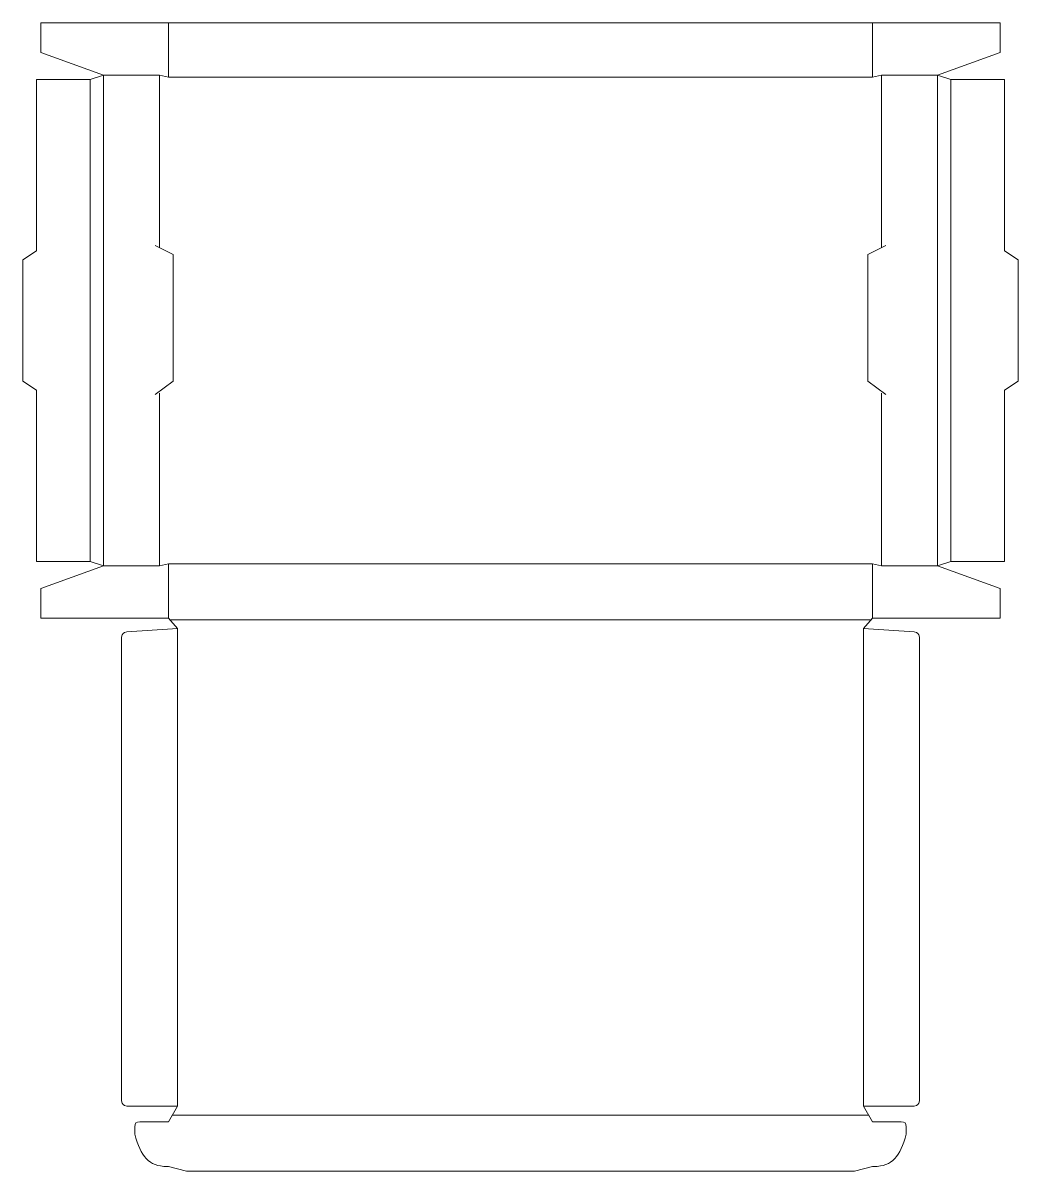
# Model space of a CAD drawing. Header units: millimetres. Extents: x -65 to 530, y -147 to 539.
import ezdxf

# ---------------------------------------------------------------- set-up
doc = ezdxf.new("R2010")
doc.units = ezdxf.units.MM
doc.layers.add('PDF _Геометрия', color=1, linetype='Continuous')

msp = doc.modelspace()

# ---------------------------------------------------------------- linework, layer by layer
at = {"layer": 'PDF _Геометрия', "lineweight": 20}
for points in [[(467.49, 175.56), (437.08, 177.37), (442.45, 183.73), (518.79, 183.73), (518.79, 201.32), (481.29, 214.88), (489.34, 217.56), (521.48, 217.56), (521.48, 319.98), (529.52, 325.35), (529.52, 397.87), (521.48, 403.24), (521.48, 505.66), (489.34, 505.66), (481.29, 508.34), (518.79, 521.9), (518.79, 539.49), (-54.63, 539.49), (-54.63, 521.9), (-17.13, 508.34), (-25.17, 505.66), (-57.31, 505.66), (-57.31, 403.24), (-65.36, 397.87), (-65.36, 325.35), (-57.31, 319.98), (-57.31, 217.56), (-25.17, 217.56), (-17.13, 214.88), (-54.63, 201.32), (-54.63, 183.73), (21.72, 183.73), (27.08, 177.37), (-3.32, 175.56)], [(21.72, 507), (16.35, 508.34), (-17.13, 508.34)], [(442.45, 507), (447.81, 508.34), (481.29, 508.34)], [(13.67, 406.41), (24.4, 401.05), (24.4, 325.35), (13.67, 317.3)], [(450.49, 406.41), (439.76, 401.05), (439.76, 325.35), (450.49, 317.3)], [(21.72, 216.22), (16.35, 214.88), (-17.13, 214.88)], [(442.45, 216.22), (447.81, 214.88), (481.29, 214.88)], [(-6.4, 172.3), (-6.4, -104.97)], [(470.56, 172.3), (470.56, -104.97)], [(4.56, -117.44), (21.72, -117.44), (27.08, -108.05), (-3.32, -108.05)], [(467.49, -108.05), (437.08, -108.05), (442.45, -117.44), (459.6, -117.44)], [(1.48, -124.94), (1.48, -120.52)], [(462.68, -120.52), (462.68, -124.94)], [(443.41, -144.21), (442.45, -144.21), (431.72, -146.89), (32.45, -146.89), (21.72, -144.21), (20.75, -144.21)]]:
    msp.add_lwpolyline(points, dxfattribs=at)
at = {"layer": 'PDF _Геометрия', "color": 3, "lineweight": 20}
for points in [[(442.45, 539.49), (442.45, 507), (21.72, 507), (21.72, 539.49)], [(-17.13, 508.34), (-17.13, 214.88)], [(16.35, 508.34), (16.35, 405.07)], [(447.81, 508.34), (447.81, 405.07)], [(481.29, 508.34), (481.29, 214.88)], [(-25.17, 505.66), (-25.17, 217.56)], [(489.34, 505.66), (489.34, 217.56)], [(16.35, 318.15), (16.35, 214.88)], [(447.81, 318.15), (447.81, 214.88)], [(21.72, 183.73), (21.72, 216.22), (442.45, 216.22), (442.45, 183.73)], [(22.56, 182.74), (441.61, 182.74)], [(27.08, 177.37), (27.08, -108.05)], [(437.08, 177.37), (437.08, -108.05)], [(24.02, -113.41), (440.15, -113.41)]]:
    msp.add_lwpolyline(points, dxfattribs=at)
at = {"layer": 'PDF _Геометрия', "lineweight": 20}
for points in [[(-6.4, 172.3), (-5.88, 174.48), (-5.47, 174.92), (-3.32, 175.56)], [(467.49, 175.56), (469.63, 174.92), (470.05, 174.48), (470.56, 172.3)], [(-3.32, -108.05), (-5.42, -107.48), (-5.84, -107.07), (-6.4, -104.97)], [(470.56, -104.97), (470, -107.07), (469.59, -107.48), (467.49, -108.05)], [(1.48, -120.52), (1.48, -118.34), (2.38, -117.44), (4.56, -117.44)], [(459.6, -117.44), (461.78, -117.44), (462.68, -118.34), (462.68, -120.52)], [(1.48, -124.94), (5.01, -138.1), (9.85, -144.02), (20.75, -144.21)], [(462.68, -124.94), (459.16, -138.1), (454.31, -144.02), (443.41, -144.21)]]:
    msp.add_open_spline(points, degree=3, dxfattribs=at)

doc.saveas('drawing.dxf')
